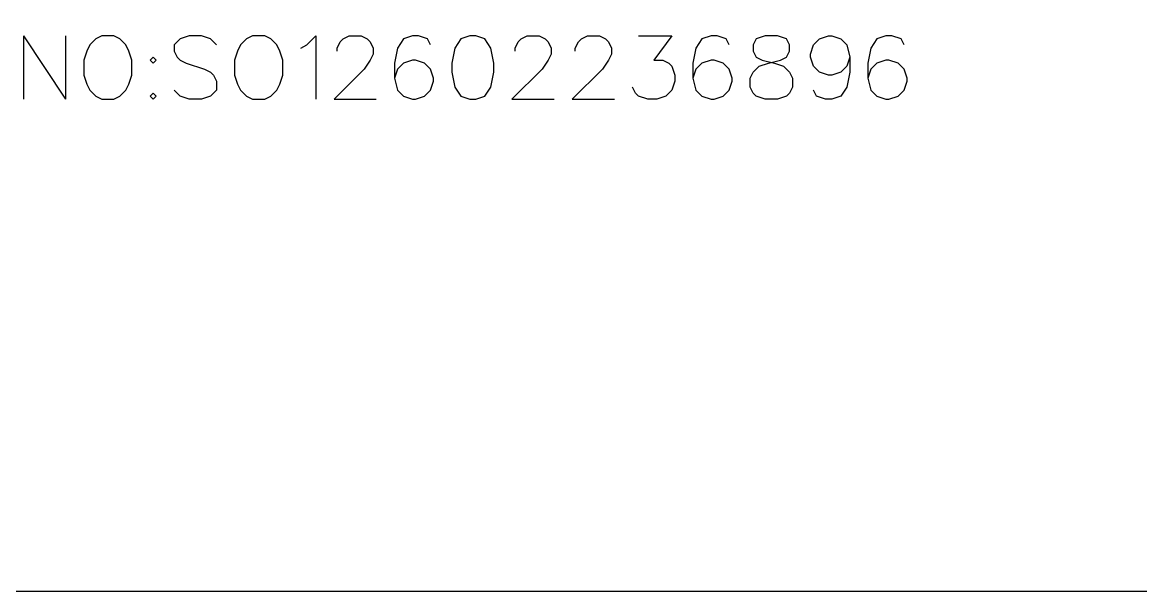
# Model space of a CAD drawing. Extents: x -325 to 325, y -324 to 275.
# Drawn here: x -271.3 to -211.7, y -275 to -244.7 of the extents above; entities that cross this region are included whole.
import ezdxf

# ---------------------------------------------------------------- set-up
doc = ezdxf.new("R2010")
doc.units = 0
doc.header["$MEASUREMENT"] = 0
doc.layers.get('0').update_dxf_attribs({"linetype": 'CONTINUOUS'})

msp = doc.modelspace()

# ---------------------------------------------------------------- linework, layer by layer
msp.add_lwpolyline([(-324.99998, 272.999941, -0.414214), (-322.99998, 274.999941), (-322.99998, 274.999941), (323.00002, 274.999941), (323.00002, 274.999941, -0.414214), (325.00002, 272.999941), (325.00002, 272.999941), (325.00002, -273.000059), (325.00002, -273.000059, -0.414214), (323.00002, -275.000059), (323.00002, -275.000059), (-322.99998, -275.000059), (-322.99998, -275.000059, -0.414214), (-324.99998, -273.000059), (-324.99998, -273.000059), (-324.99998, 272.999941)], format="xyb")
for points in [[(-271.262793, -245.392402), (-271.262793, -248.767402)], [(-271.262793, -245.392402), (-269.012773, -248.767402)], [(-269.012773, -245.392402), (-269.012773, -248.767402)], [(-267.084219, -245.392402), (-267.405664, -245.553125), (-267.405664, -245.553125), (-267.72707, -245.874531), (-267.72707, -245.874531), (-267.887793, -246.195977), (-267.887793, -246.195977), (-268.048496, -246.678105), (-268.048496, -246.678105), (-268.048496, -247.48168), (-268.048496, -247.48168), (-267.887793, -247.963828), (-267.887793, -247.963828), (-267.72707, -248.285273), (-267.72707, -248.285273), (-267.405664, -248.60668), (-267.405664, -248.60668), (-267.084219, -248.767402), (-267.084219, -248.767402), (-266.441367, -248.767402), (-266.441367, -248.767402), (-266.119922, -248.60668), (-266.119922, -248.60668), (-265.798516, -248.285273), (-265.798516, -248.285273), (-265.637793, -247.963828), (-265.637793, -247.963828), (-265.47709, -247.48168), (-265.47709, -247.48168), (-265.47709, -246.678105), (-265.47709, -246.678105), (-265.637793, -246.195977), (-265.637793, -246.195977), (-265.798516, -245.874531), (-265.798516, -245.874531), (-266.119922, -245.553125), (-266.119922, -245.553125), (-266.441367, -245.392402), (-266.441367, -245.392402), (-267.084219, -245.392402)], [(-260.97709, -245.874531), (-261.298516, -245.553125), (-261.298516, -245.553125), (-261.780645, -245.392402), (-261.780645, -245.392402), (-262.423516, -245.392402), (-262.423516, -245.392402), (-262.905664, -245.553125), (-262.905664, -245.553125), (-263.22707, -245.874531), (-263.22707, -245.874531), (-263.22707, -246.195977), (-263.22707, -246.195977), (-263.066348, -246.517402), (-263.066348, -246.517402), (-262.905664, -246.678105), (-262.905664, -246.678105), (-262.584219, -246.838828), (-262.584219, -246.838828), (-261.619922, -247.160254), (-261.619922, -247.160254), (-261.298516, -247.320977), (-261.298516, -247.320977), (-261.137793, -247.48168), (-261.137793, -247.48168), (-260.97709, -247.803125), (-260.97709, -247.803125), (-260.97709, -248.285273), (-260.97709, -248.285273), (-261.298516, -248.60668), (-261.298516, -248.60668), (-261.780645, -248.767402), (-261.780645, -248.767402), (-262.423516, -248.767402), (-262.423516, -248.767402), (-262.905664, -248.60668), (-262.905664, -248.60668), (-263.22707, -248.285273)], [(-259.048496, -245.392402), (-259.369941, -245.553125), (-259.369941, -245.553125), (-259.691367, -245.874531), (-259.691367, -245.874531), (-259.85209, -246.195977), (-259.85209, -246.195977), (-260.012773, -246.678105), (-260.012773, -246.678105), (-260.012773, -247.48168), (-260.012773, -247.48168), (-259.85209, -247.963828), (-259.85209, -247.963828), (-259.691367, -248.285273), (-259.691367, -248.285273), (-259.369941, -248.60668), (-259.369941, -248.60668), (-259.048496, -248.767402), (-259.048496, -248.767402), (-258.405664, -248.767402), (-258.405664, -248.767402), (-258.084199, -248.60668), (-258.084199, -248.60668), (-257.762793, -248.285273), (-257.762793, -248.285273), (-257.60207, -247.963828), (-257.60207, -247.963828), (-257.441367, -247.48168), (-257.441367, -247.48168), (-257.441367, -246.678105), (-257.441367, -246.678105), (-257.60207, -246.195977), (-257.60207, -246.195977), (-257.762793, -245.874531), (-257.762793, -245.874531), (-258.084199, -245.553125), (-258.084199, -245.553125), (-258.405664, -245.392402), (-258.405664, -245.392402), (-259.048496, -245.392402)], [(-256.47709, -246.035254), (-256.155645, -245.874531), (-256.155645, -245.874531), (-255.673496, -245.392402), (-255.673496, -245.392402), (-255.673496, -248.767402)], [(-254.548496, -246.195977), (-254.548496, -246.035254), (-254.548496, -246.035254), (-254.387793, -245.713828), (-254.387793, -245.713828), (-254.22707, -245.553125), (-254.22707, -245.553125), (-253.905645, -245.392402), (-253.905645, -245.392402), (-253.262793, -245.392402), (-253.262793, -245.392402), (-252.941367, -245.553125), (-252.941367, -245.553125), (-252.780645, -245.713828), (-252.780645, -245.713828), (-252.619922, -246.035254), (-252.619922, -246.035254), (-252.619922, -246.35668), (-252.619922, -246.35668), (-252.780645, -246.678105), (-252.780645, -246.678105), (-253.10207, -247.160254), (-253.10207, -247.160254), (-254.709219, -248.767402), (-254.709219, -248.767402), (-252.459219, -248.767402)], [(-249.566367, -245.874531), (-249.72707, -245.553125), (-249.72707, -245.553125), (-250.209219, -245.392402), (-250.209219, -245.392402), (-250.530664, -245.392402), (-250.530664, -245.392402), (-251.012793, -245.553125), (-251.012793, -245.553125), (-251.334219, -246.035254), (-251.334219, -246.035254), (-251.494941, -246.838828), (-251.494941, -246.838828), (-251.494941, -247.642402), (-251.494941, -247.642402), (-251.334219, -248.285273), (-251.334219, -248.285273), (-251.012793, -248.60668), (-251.012793, -248.60668), (-250.530664, -248.767402), (-250.530664, -248.767402), (-250.369941, -248.767402), (-250.369941, -248.767402), (-249.887793, -248.60668), (-249.887793, -248.60668), (-249.566367, -248.285273), (-249.566367, -248.285273), (-249.405645, -247.803125), (-249.405645, -247.803125), (-249.405645, -247.642402), (-249.405645, -247.642402), (-249.566367, -247.160254), (-249.566367, -247.160254), (-249.887793, -246.838828), (-249.887793, -246.838828), (-250.369941, -246.678105), (-250.369941, -246.678105), (-250.530664, -246.678105), (-250.530664, -246.678105), (-251.012793, -246.838828), (-251.012793, -246.838828), (-251.334219, -247.160254), (-251.334219, -247.160254), (-251.494941, -247.642402)], [(-247.47707, -245.392402), (-247.959219, -245.553125), (-247.959219, -245.553125), (-248.280645, -246.035254), (-248.280645, -246.035254), (-248.441367, -246.838828), (-248.441367, -246.838828), (-248.441367, -247.320977), (-248.441367, -247.320977), (-248.280645, -248.124531), (-248.280645, -248.124531), (-247.959219, -248.60668), (-247.959219, -248.60668), (-247.47707, -248.767402), (-247.47707, -248.767402), (-247.155645, -248.767402), (-247.155645, -248.767402), (-246.673516, -248.60668), (-246.673516, -248.60668), (-246.35207, -248.124531), (-246.35207, -248.124531), (-246.191367, -247.320977), (-246.191367, -247.320977), (-246.191367, -246.838828), (-246.191367, -246.838828), (-246.35207, -246.035254), (-246.35207, -246.035254), (-246.673516, -245.553125), (-246.673516, -245.553125), (-247.155645, -245.392402), (-247.155645, -245.392402), (-247.47707, -245.392402)], [(-245.066367, -246.195977), (-245.066367, -246.035254), (-245.066367, -246.035254), (-244.905645, -245.713828), (-244.905645, -245.713828), (-244.744922, -245.553125), (-244.744922, -245.553125), (-244.423516, -245.392402), (-244.423516, -245.392402), (-243.780645, -245.392402), (-243.780645, -245.392402), (-243.459219, -245.553125), (-243.459219, -245.553125), (-243.298496, -245.713828), (-243.298496, -245.713828), (-243.137793, -246.035254), (-243.137793, -246.035254), (-243.137793, -246.35668), (-243.137793, -246.35668), (-243.298496, -246.678105), (-243.298496, -246.678105), (-243.619941, -247.160254), (-243.619941, -247.160254), (-245.22707, -248.767402), (-245.22707, -248.767402), (-242.97709, -248.767402)], [(-241.85207, -246.195977), (-241.85207, -246.035254), (-241.85207, -246.035254), (-241.691367, -245.713828), (-241.691367, -245.713828), (-241.530645, -245.553125), (-241.530645, -245.553125), (-241.209219, -245.392402), (-241.209219, -245.392402), (-240.566367, -245.392402), (-240.566367, -245.392402), (-240.244941, -245.553125), (-240.244941, -245.553125), (-240.084219, -245.713828), (-240.084219, -245.713828), (-239.923516, -246.035254), (-239.923516, -246.035254), (-239.923516, -246.35668), (-239.923516, -246.35668), (-240.084219, -246.678105), (-240.084219, -246.678105), (-240.405645, -247.160254), (-240.405645, -247.160254), (-242.012793, -248.767402), (-242.012793, -248.767402), (-239.762773, -248.767402)], [(-238.47709, -245.392402), (-236.709219, -245.392402), (-236.709219, -245.392402), (-237.673516, -246.678105), (-237.673516, -246.678105), (-237.191367, -246.678105), (-237.191367, -246.678105), (-236.869922, -246.838828), (-236.869922, -246.838828), (-236.709219, -246.999551), (-236.709219, -246.999551), (-236.548496, -247.48168), (-236.548496, -247.48168), (-236.548496, -247.803125), (-236.548496, -247.803125), (-236.709219, -248.285273), (-236.709219, -248.285273), (-237.030645, -248.60668), (-237.030645, -248.60668), (-237.512773, -248.767402), (-237.512773, -248.767402), (-237.994941, -248.767402), (-237.994941, -248.767402), (-238.47709, -248.60668), (-238.47709, -248.60668), (-238.637793, -248.445977), (-238.637793, -248.445977), (-238.798496, -248.124531)], [(-233.655645, -245.874531), (-233.816348, -245.553125), (-233.816348, -245.553125), (-234.298496, -245.392402), (-234.298496, -245.392402), (-234.619922, -245.392402), (-234.619922, -245.392402), (-235.10207, -245.553125), (-235.10207, -245.553125), (-235.423496, -246.035254), (-235.423496, -246.035254), (-235.584219, -246.838828), (-235.584219, -246.838828), (-235.584219, -247.642402), (-235.584219, -247.642402), (-235.423496, -248.285273), (-235.423496, -248.285273), (-235.10207, -248.60668), (-235.10207, -248.60668), (-234.619922, -248.767402), (-234.619922, -248.767402), (-234.459219, -248.767402), (-234.459219, -248.767402), (-233.97707, -248.60668), (-233.97707, -248.60668), (-233.655645, -248.285273), (-233.655645, -248.285273), (-233.494941, -247.803125), (-233.494941, -247.803125), (-233.494941, -247.642402), (-233.494941, -247.642402), (-233.655645, -247.160254), (-233.655645, -247.160254), (-233.97707, -246.838828), (-233.97707, -246.838828), (-234.459219, -246.678105), (-234.459219, -246.678105), (-234.619922, -246.678105), (-234.619922, -246.678105), (-235.10207, -246.838828), (-235.10207, -246.838828), (-235.423496, -247.160254), (-235.423496, -247.160254), (-235.584219, -247.642402)], [(-231.72707, -245.392402), (-232.209219, -245.553125), (-232.209219, -245.553125), (-232.369922, -245.874531), (-232.369922, -245.874531), (-232.369922, -246.195977), (-232.369922, -246.195977), (-232.209219, -246.517402), (-232.209219, -246.517402), (-231.887793, -246.678105), (-231.887793, -246.678105), (-231.244941, -246.838828), (-231.244941, -246.838828), (-230.762793, -246.999551), (-230.762793, -246.999551), (-230.441367, -247.320977), (-230.441367, -247.320977), (-230.280645, -247.642402), (-230.280645, -247.642402), (-230.280645, -248.124531), (-230.280645, -248.124531), (-230.441367, -248.445977), (-230.441367, -248.445977), (-230.60207, -248.60668), (-230.60207, -248.60668), (-231.084219, -248.767402), (-231.084219, -248.767402), (-231.72707, -248.767402), (-231.72707, -248.767402), (-232.209219, -248.60668), (-232.209219, -248.60668), (-232.369922, -248.445977), (-232.369922, -248.445977), (-232.530645, -248.124531), (-232.530645, -248.124531), (-232.530645, -247.642402), (-232.530645, -247.642402), (-232.369922, -247.320977), (-232.369922, -247.320977), (-232.048496, -246.999551), (-232.048496, -246.999551), (-231.566348, -246.838828), (-231.566348, -246.838828), (-230.923496, -246.678105), (-230.923496, -246.678105), (-230.60207, -246.517402), (-230.60207, -246.517402), (-230.441367, -246.195977), (-230.441367, -246.195977), (-230.441367, -245.874531), (-230.441367, -245.874531), (-230.60207, -245.553125), (-230.60207, -245.553125), (-231.084219, -245.392402), (-231.084219, -245.392402), (-231.72707, -245.392402)], [(-227.22707, -246.517402), (-227.387793, -246.999551), (-227.387793, -246.999551), (-227.709219, -247.320977), (-227.709219, -247.320977), (-228.191367, -247.48168), (-228.191367, -247.48168), (-228.35207, -247.48168), (-228.35207, -247.48168), (-228.834219, -247.320977), (-228.834219, -247.320977), (-229.155645, -246.999551), (-229.155645, -246.999551), (-229.316348, -246.517402), (-229.316348, -246.517402), (-229.316348, -246.35668), (-229.316348, -246.35668), (-229.155645, -245.874531), (-229.155645, -245.874531), (-228.834219, -245.553125), (-228.834219, -245.553125), (-228.35207, -245.392402), (-228.35207, -245.392402), (-228.191367, -245.392402), (-228.191367, -245.392402), (-227.709219, -245.553125), (-227.709219, -245.553125), (-227.387793, -245.874531), (-227.387793, -245.874531), (-227.22707, -246.517402), (-227.22707, -246.517402), (-227.22707, -247.320977), (-227.22707, -247.320977), (-227.387793, -248.124531), (-227.387793, -248.124531), (-227.709219, -248.60668), (-227.709219, -248.60668), (-228.191367, -248.767402), (-228.191367, -248.767402), (-228.512793, -248.767402), (-228.512793, -248.767402), (-228.994941, -248.60668), (-228.994941, -248.60668), (-229.155645, -248.285273)], [(-224.334219, -245.874531), (-224.494941, -245.553125), (-224.494941, -245.553125), (-224.97707, -245.392402), (-224.97707, -245.392402), (-225.298516, -245.392402), (-225.298516, -245.392402), (-225.780645, -245.553125), (-225.780645, -245.553125), (-226.10207, -246.035254), (-226.10207, -246.035254), (-226.262793, -246.838828), (-226.262793, -246.838828), (-226.262793, -247.642402), (-226.262793, -247.642402), (-226.10207, -248.285273), (-226.10207, -248.285273), (-225.780645, -248.60668), (-225.780645, -248.60668), (-225.298516, -248.767402), (-225.298516, -248.767402), (-225.137793, -248.767402), (-225.137793, -248.767402), (-224.655645, -248.60668), (-224.655645, -248.60668), (-224.334219, -248.285273), (-224.334219, -248.285273), (-224.173496, -247.803125), (-224.173496, -247.803125), (-224.173496, -247.642402), (-224.173496, -247.642402), (-224.334219, -247.160254), (-224.334219, -247.160254), (-224.655645, -246.838828), (-224.655645, -246.838828), (-225.137793, -246.678105), (-225.137793, -246.678105), (-225.298516, -246.678105), (-225.298516, -246.678105), (-225.780645, -246.838828), (-225.780645, -246.838828), (-226.10207, -247.160254), (-226.10207, -247.160254), (-226.262793, -247.642402)], [(-264.35209, -246.517402), (-264.512773, -246.678105), (-264.512773, -246.678105), (-264.35209, -246.838828), (-264.35209, -246.838828), (-264.191367, -246.678105), (-264.191367, -246.678105), (-264.35209, -246.517402)], [(-264.35209, -248.445977), (-264.512773, -248.60668), (-264.512773, -248.60668), (-264.35209, -248.767402), (-264.35209, -248.767402), (-264.191367, -248.60668), (-264.191367, -248.60668), (-264.35209, -248.445977)]]:
    msp.add_lwpolyline(points)

doc.saveas('drawing.dxf')
